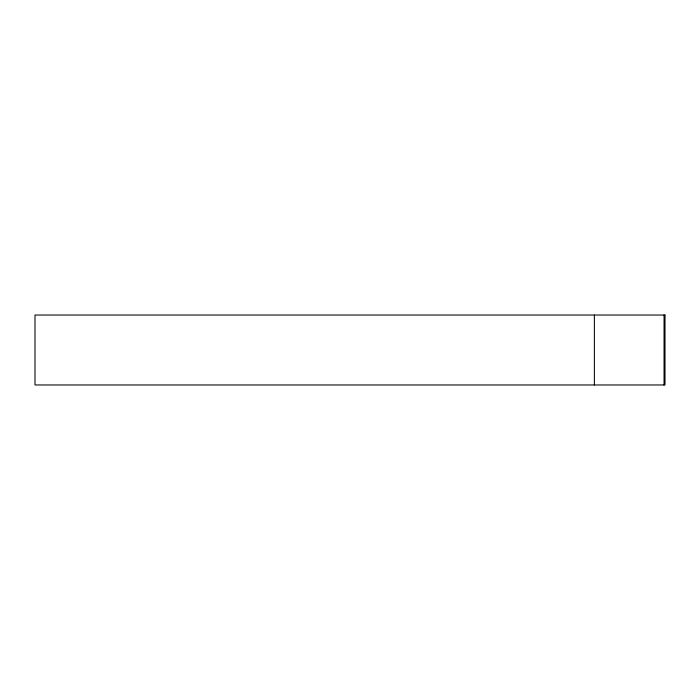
<?xml version="1.0" encoding="UTF-8"?>
<svg xmlns="http://www.w3.org/2000/svg" width="700" height="700" viewBox="0 0 700 700"><rect width="100%" height="100%" fill="white"/><g stroke="black" fill="none" stroke-linecap="round" stroke-linejoin="round"><path stroke-width="1.05" d="M664.064 315.035L664.064 384.965M594.379 315.035L594.379 384.965M665 315.035L35 315.035L35 384.965L665 384.965L665 315.035"/></g></svg>
